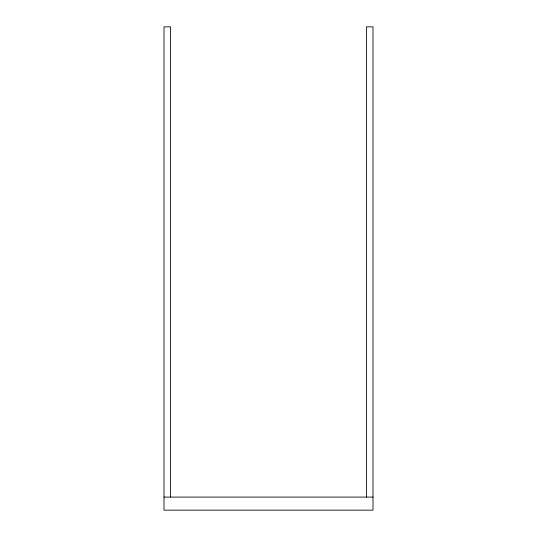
<?xml version="1.0" encoding="UTF-8"?>
<svg xmlns="http://www.w3.org/2000/svg" width="537" height="537" viewBox="0 0 537 537"><rect width="100%" height="100%" fill="white"/><g stroke="black" fill="none" stroke-linecap="round" stroke-linejoin="round"><path stroke-width="0.81" d="M164 497.087L373 497.087M366.469 497.087L366.469 26.85L373 26.85L373 510.15L164 510.15L164 26.85L170.531 26.85L170.531 497.087"/></g></svg>
